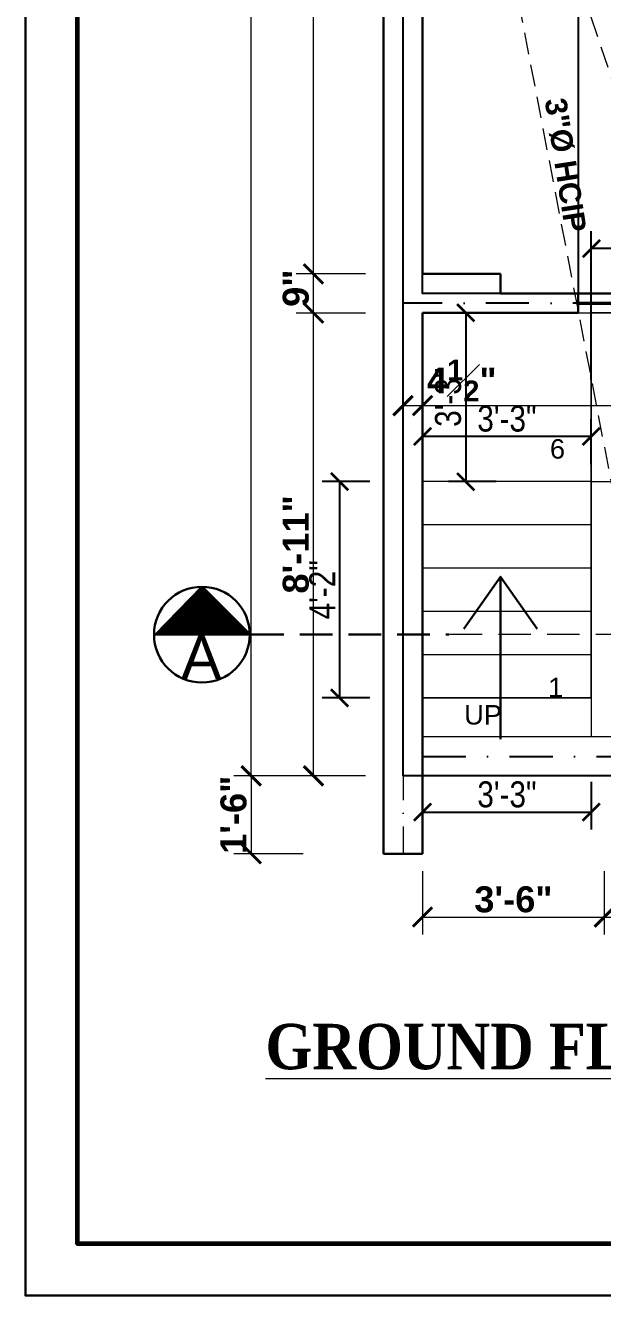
# Model space of a CAD drawing. Header units: feet. Extents: x 12125 to 16886, y -11859 to -10215.
# Drawn here: x 13212.4 to 13345.8, y -11661.1 to -11367.5 of the extents above; entities that cross this region are included whole.
import ezdxf

# ---------------------------------------------------------------- set-up
doc = ezdxf.new("R2010")
doc.units = ezdxf.units.FT
doc.header["$MEASUREMENT"] = 0
doc.header["$PDMODE"] = 2
for name, pattern in [('ACAD_ISO04W100', [30, 24, -3, 0, -3]), ('DASHDOT', [1, 0.5, -0.25, 0, -0.25]), ('DASHED', [0.75, 0.5, -0.25])]:
    doc.linetypes.add(name, pattern=pattern)
doc.layers.get('0').update_dxf_attribs({"lineweight": 30})
for name, color, linetype, lineweight in [('BEAM', 3, 'Continuous', 15), ('BLK_1_FLR_0_STAIR_1', 7, 'Continuous', 0), ('BLK_1_FLR_0_STAIR_1_FLIGHT_1', 7, 'Continuous', 0), ('BLK_1_FLR_0_STAIR_1_FLIGHT_2', 7, 'Continuous', 0), ('BLK_1_FLR_0_STAIR_1_LANDING_1', 7, 'Continuous', 0), ('center line', 253, 'ACAD_ISO04W100', 5), ('DIM 01', 7, 'Continuous', 9), ('DOTTED', 15, 'DASHED', 18), ('HATCH', 9, 'Continuous', 20), ('P-SOIL', 6, 'Continuous', 18), ('P-WASTE', 130, 'Continuous', 18), ('SANTRY TEXT', 174, 'Continuous', 9), ('STAIR', 82, 'Continuous', 15), ('TEXT', 7, 'Continuous', 30), ('TITLE', 5, 'Continuous', 30), ('WALL', 10, 'Continuous', 30), ('WINDOW', 150, 'Continuous', 20)]:
    doc.layers.add(name, color=color, linetype=linetype, lineweight=lineweight)
doc.layers.add('BLK_1_FLR_0_BLT_UP_AREA', color=25, linetype='Continuous', true_color=0x995f4c, plot=False)
doc.layers.add('BLK_1_FLR_0_REGULAR_ROOM_3', color=1, linetype='Continuous', plot=False)
doc.layers.add('BLK_1_FLR_0_ROOM_3_LIGHT_VENTILATION_3', color=7, linetype='Continuous')
doc.styles.add('AR. FOOT', font='arialbd.ttf')
doc.styles.add('AR. TEXT 01', font='arialbd.ttf')
doc.styles.get("Standard").update_dxf_attribs({"font": 'ARIALN.TTF'})
doc.styles.add('TEX02', font='GARA.TTF')
doc.styles.add('TITLE TXT', font='arial.ttf', dxfattribs={"height": 6})
doc.dimstyles.new('DIM 50', dxfattribs={"dimtxt": 6, "dimasz": 3, "dimexe": 6, "dimexo": 4, "dimgap": 0.3125, "dimtad": 1, "dimzin": 3, "dimdsep": 46, "dimlunit": 4, "dimtxsty": 'AR. TEXT 01', "dimblk": 'DOT', "dimcen": 0.09, "dimclrd": 256, "dimclre": 256, "dimclrt": 256, "dimazin": 0, "dimtfac": 0.8, "dimtofl": 0, "dimtmove": 1, "dimatfit": 3, "dimfxl": 6, "dimfxlon": 1, "dimfrac": 1, "dimtolj": 1, "dimtzin": 0, "dimlwd": -1, "dimlwe": -1, "dimarcsym": 1})
doc.dimstyles.get("Standard").update_dxf_attribs({"dimtxt": 6, "dimasz": 4, "dimexe": 4, "dimexo": 4, "dimgap": 1, "dimtad": 1, "dimdec": 1, "dimzin": 3, "dimdsep": 46, "dimlunit": 4, "dimtxsty": 'Standard', "dimblk": 'ARCHTICK', "dimcen": 0.09, "dimadec": 0, "dimazin": 0, "dimtfac": 1.004999999999999, "dimtdec": 1, "dimtofl": 0, "dimtmove": 2, "dimatfit": 3, "dimfxl": 4, "dimfxlon": 1, "dimtolj": 1, "dimtzin": 0, "dimarcsym": 0})

# ---------------------------------------------------------------- blocks, each defined once
blk = doc.blocks.new('_Dot')
at = {"color": 0, "linetype": 'ByBlock', "lineweight": -2}
blk.add_line((-0.5, 0), (-1, 0), dxfattribs=at)
at = {"color": 0, "linetype": 'ByBlock', "const_width": 0.5}
blk.add_lwpolyline([(-0.25, 0, 1), (0.25, 0, 1)], format="xyb", close=True, dxfattribs=at)
blk = doc.blocks.new('WERF')
at = {"layer": 'HATCH', "ltscale": 10}
h = blk.add_hatch(dxfattribs=at)
h.set_pattern_fill('ANSI31', color=256, angle=89.99999999999999, style=0)
h.set_pattern_definition([(135, (-8259.037108926428, -71951.85801521008), (-0.0883883476483185, -0.0883883476483184), [])])
h.paths.add_polyline_path([(79796.25074242313, -79394.9312226382), (79785.1819650613, -79406), (79807.31951978487, -79406)])
at = {"layer": 'WALL', "color": 3, "ltscale": 15}
for p, q in [((79795.92805394344, -79394.9312226382), (79785.1819650613, -79406)), ((79795.92805394344, -79394.9312226382), (79806.99683130524, -79406)), ((79807.31951978487, -79406), (79785.1819650613, -79406))]:
    blk.add_line(p, q, dxfattribs=at)
at = {"layer": 'WALL', "color": 3, "linetype": 'DASHED', "ltscale": 15}
blk.add_line((79807.31951978487, -79406), (79853.04088927827, -79406), dxfattribs=at)
at = {"layer": 'WALL', "color": 3, "linetype": 'DASHED', "lineweight": 20, "ltscale": 15}
blk.add_line((80186.94516765537, -79406), (79853.04088927827, -79406), dxfattribs=at)
at = {"layer": 'WALL', "color": 3, "ltscale": 15}
blk.add_circle((79795.92805394344, -79406), 11.06877736179012, dxfattribs=at)
at = {"layer": 'TEXT', "insert": (79795.7896004855, -79406.24368558735), "char_height": 10, "width": 27.26902642550526, "attachment_point": 2, "style": 'TEX02'}
blk.add_mtext('\\A1;{\\fArial|b0|i0|c0|p34;A}', dxfattribs=at)
blk = doc.blocks.new('_ArchTick')
at = {"color": 0, "linetype": 'ByBlock', "const_width": 0.15}
blk.add_lwpolyline([(-0.5, -0.5), (0.5, 0.5)], dxfattribs=at)
blk = doc.blocks.new('*D248')
at = {"layer": 'Defpoints', "color": 0, "transparency": 16777216}
for p in [(13264.60635108734, -10934.95311382737), (13368.69455942605, -10934.95311382737), (13324.85289505977, -11540.95311382737)]:
    blk.add_point(p, dxfattribs=at)
at = {"layer": 'DIM 01', "transparency": 16777216}
for p, q in [((13276.60635108734, -10934.95311382737), (13260.60635108734, -10934.95311382737)), ((13264.60635108734, -11540.95311382737), (13264.60635108734, -10934.95311382737)), ((13276.60635108734, -11540.95311382737), (13260.60635108734, -11540.95311382737))]:
    blk.add_line(p, q, dxfattribs=at)
at = {"layer": 'DIM 01', "transparency": 16777216, "xscale": 4.5, "yscale": 4.5, "zscale": 4.5}
for p, rotation in [((13264.60635108734, -10934.95311382737), 90), ((13264.60635108734, -11540.95311382737), 270)]:
    blk.add_blockref('_ArchTick', p, dxfattribs=dict(at, rotation=rotation))
at = {"layer": 'DIM 01', "transparency": 16777216, "insert": (13260.54635108734, -11237.95311382737), "char_height": 6, "attachment_point": 5, "rotation": 90, "style": 'AR. TEXT 01'}
blk.add_mtext('\\A1;50\'-6"', dxfattribs=at)
blk = doc.blocks.new('*D250')
at = {"layer": 'Defpoints', "color": 0, "transparency": 16777216}
for p in [(13318.65311638638, -11540.9531138274), (13264.60635108742, -11558.95311382737), (13304.19455942608, -11558.95311382737)]:
    blk.add_point(p, dxfattribs=at)
at = {"layer": 'DIM 01', "transparency": 16777216}
for p, q in [((13276.60635108742, -11540.9531138274), (13260.60635108742, -11540.9531138274)), ((13264.60635108742, -11540.9531138274), (13264.60635108742, -11558.95311382737)), ((13276.60635108742, -11558.95311382737), (13260.60635108742, -11558.95311382737))]:
    blk.add_line(p, q, dxfattribs=at)
at = {"layer": 'DIM 01', "transparency": 16777216, "xscale": 4.5, "yscale": 4.5, "zscale": 4.5}
for p, rotation in [((13264.60635108742, -11540.9531138274), 90), ((13264.60635108742, -11558.95311382737), 270)]:
    blk.add_blockref('_ArchTick', p, dxfattribs=dict(at, rotation=rotation))
at = {"layer": 'DIM 01', "transparency": 16777216, "insert": (13260.54635108725, -11549.9531138274), "char_height": 6, "attachment_point": 5, "rotation": 90, "style": 'AR. TEXT 01'}
blk.add_mtext('\\A1;1\'-6"', dxfattribs=at)
blk = doc.blocks.new('*D251')
at = {"layer": 'Defpoints', "color": 0, "transparency": 16777216}
for p in [(13279.00067712806, -11433.98830835813), (13319.96063152666, -11433.98830835813), (13322.19455942608, -11540.95311382738)]:
    blk.add_point(p, dxfattribs=at)
at = {"layer": 'DIM 01', "transparency": 16777216}
for p, q in [((13291.00067712806, -11433.98830835813), (13275.00067712806, -11433.98830835813)), ((13279.00067712806, -11540.95311382738), (13279.00067712806, -11433.98830835813)), ((13291.00067712806, -11540.95311382738), (13275.00067712806, -11540.95311382738))]:
    blk.add_line(p, q, dxfattribs=at)
at = {"layer": 'DIM 01', "transparency": 16777216, "xscale": 4.5, "yscale": 4.5, "zscale": 4.5}
for p, rotation in [((13279.00067712806, -11433.98830835813), 90), ((13279.00067712806, -11540.95311382738), 270)]:
    blk.add_blockref('_ArchTick', p, dxfattribs=dict(at, rotation=rotation))
at = {"layer": 'DIM 01', "transparency": 16777216, "insert": (13274.93467712806, -11487.47071109276), "char_height": 6, "attachment_point": 5, "rotation": 90, "style": 'AR. TEXT 01'}
blk.add_mtext('\\A1;8\'-11"', dxfattribs=at)
blk = doc.blocks.new('*D252')
at = {"layer": 'Defpoints', "color": 0, "transparency": 16777216}
for p in [(13279.00067712821, -11424.95311382738), (13317.97141011484, -11424.95311382738), (13319.96063152666, -11433.98830835813)]:
    blk.add_point(p, dxfattribs=at)
at = {"layer": 'DIM 01', "transparency": 16777216}
for p, q in [((13291.00067712821, -11424.95311382738), (13275.00067712821, -11424.95311382738)), ((13279.00067712821, -11433.98830835813), (13279.00067712821, -11424.95311382738)), ((13291.00067712821, -11433.98830835813), (13275.00067712821, -11433.98830835813))]:
    blk.add_line(p, q, dxfattribs=at)
at = {"layer": 'DIM 01', "transparency": 16777216, "xscale": 4.5, "yscale": 4.5, "zscale": 4.5}
for p, rotation in [((13279.00067712821, -11424.95311382738), 90), ((13279.00067712821, -11433.98830835813), 270)]:
    blk.add_blockref('_ArchTick', p, dxfattribs=dict(at, rotation=rotation))
at = {"layer": 'DIM 01', "transparency": 16777216, "insert": (13274.93467712797, -11428.24585647924), "char_height": 6, "attachment_point": 5, "rotation": 90, "style": 'AR. TEXT 01'}
blk.add_mtext('\\A1;9"', dxfattribs=at)
blk = doc.blocks.new('*D253')
at = {"layer": 'Defpoints', "color": 0, "transparency": 16777216}
for p in [(13279.00067712812, -11276.95311382738), (13310.19455942608, -11276.95311382738), (13317.97141011484, -11424.95311382738)]:
    blk.add_point(p, dxfattribs=at)
at = {"layer": 'DIM 01', "transparency": 16777216}
for p, q in [((13291.00067712812, -11276.95311382738), (13275.00067712812, -11276.95311382738)), ((13279.00067712812, -11424.95311382738), (13279.00067712812, -11276.95311382738)), ((13291.00067712812, -11424.95311382738), (13275.00067712812, -11424.95311382738))]:
    blk.add_line(p, q, dxfattribs=at)
at = {"layer": 'DIM 01', "transparency": 16777216, "xscale": 4.5, "yscale": 4.5, "zscale": 4.5}
for p, rotation in [((13279.00067712812, -11276.95311382738), 90), ((13279.00067712812, -11424.95311382738), 270)]:
    blk.add_blockref('_ArchTick', p, dxfattribs=dict(at, rotation=rotation))
at = {"layer": 'DIM 01', "transparency": 16777216, "insert": (13274.99167712812, -11350.95311382738), "char_height": 6, "attachment_point": 5, "rotation": 90, "style": 'AR. TEXT 01'}
blk.add_mtext('\\A1;12\'-4"', dxfattribs=at)
blk = doc.blocks.new('*D290')
at = {"layer": 'Defpoints', "color": 0, "transparency": 16777216}
for p in [(13304.19455942608, -11455.39669329499), (13299.69455942608, -11460.937244437), (13304.19455942608, -11460.937244437)]:
    blk.add_point(p, dxfattribs=at)
at = {"layer": 'DIM 01', "transparency": 16777216}
for p, q in [((13299.69455942608, -11456.937244437), (13299.69455942608, -11451.39669329499)), ((13304.19455942608, -11456.937244437), (13304.19455942608, -11451.39669329499)), ((13299.69455942608, -11455.39669329499), (13304.19455942608, -11455.39669329499))]:
    blk.add_line(p, q, dxfattribs=at)
at = {"layer": 'DIM 01', "transparency": 16777216, "xscale": 4.5, "yscale": 4.5, "zscale": 4.5, "rotation": 180}
blk.add_blockref('_ArchTick', (13299.69455942608, -11455.39669329499), dxfattribs=at)
at = {"layer": 'DIM 01', "transparency": 16777216, "xscale": 4.5, "yscale": 4.5, "zscale": 4.5}
blk.add_blockref('_ArchTick', (13304.19455942608, -11455.39669329499), dxfattribs=at)
at = {"layer": 'DIM 01', "transparency": 16777216, "insert": (13313.26634241508, -11449.58229329499), "char_height": 6, "attachment_point": 5, "style": 'AR. TEXT 01'}
blk.add_mtext('\\A1;4{\\H0.800000x;\\S1#2;}"', dxfattribs=at)
blk = doc.blocks.new('*D291')
at = {"layer": 'Defpoints', "color": 0, "transparency": 16777216}
for p in [(13505.19455942621, -11455.39669329557), (13505.19455942621, -11455.39669329499), (13304.19455942608, -11460.937244437)]:
    blk.add_point(p, dxfattribs=at)
at = {"layer": 'DIM 01', "transparency": 16777216}
for p, q in [((13304.19455942608, -11456.937244437), (13304.19455942608, -11451.39669329499)), ((13505.19455942621, -11451.39669329557), (13505.19455942621, -11451.39669329499)), ((13304.19455942608, -11455.39669329499), (13505.19455942621, -11455.39669329499))]:
    blk.add_line(p, q, dxfattribs=at)
at = {"layer": 'DIM 01', "transparency": 16777216, "xscale": 4.5, "yscale": 4.5, "zscale": 4.5, "rotation": 180}
blk.add_blockref('_ArchTick', (13304.19455942608, -11455.39669329499), dxfattribs=at)
at = {"layer": 'DIM 01', "transparency": 16777216, "xscale": 4.5, "yscale": 4.5, "zscale": 4.5}
blk.add_blockref('_ArchTick', (13505.19455942621, -11455.39669329499), dxfattribs=at)
at = {"layer": 'DIM 01', "transparency": 16777216, "insert": (13404.69455942614, -11451.33069329499), "char_height": 6, "attachment_point": 5, "style": 'AR. TEXT 01'}
blk.add_mtext('\\A1;16\'-9"', dxfattribs=at)
blk = doc.blocks.new('EERT')
at = {"layer": 'P-SOIL', "linetype": 'DASHED', "ltscale": 10}
blk.add_lwpolyline([(106180.5718183292, -41652.22544737151), (106275.6738354769, -41932.91198562401)], dxfattribs=at)
at = {"layer": 'P-WASTE', "linetype": 'DASHED', "ltscale": 10}
blk.add_lwpolyline([(106177.7249408784, -41645.13362255417), (106233.2734035147, -41933.2083917401)], dxfattribs=at)
at = {"layer": 'SANTRY TEXT', "ltscale": 12, "insert": (106213.4186889412, -41801.18471215529), "char_height": 5, "width": 69.42302744905464, "attachment_point": 3, "rotation": 278.8080783155114, "style": 'AR. FOOT'}
blk.add_mtext('3"Ø HCIP', dxfattribs=at)
blk = doc.blocks.new('*D337')
at = {"layer": 'Defpoints', "color": 0, "transparency": 16777216}
for p in [(13304.19455942608, -11558.95311382737), (13346.19455942608, -11558.95311382737), (13346.19455942608, -11573.58981689065)]:
    blk.add_point(p, dxfattribs=at)
at = {"layer": 'DIM 01', "transparency": 16777216}
for p, q in [((13304.19455942608, -11562.95311382737), (13304.19455942608, -11577.58981689065)), ((13346.19455942608, -11562.95311382737), (13346.19455942608, -11577.58981689065)), ((13304.19455942608, -11573.58981689065), (13346.19455942608, -11573.58981689065))]:
    blk.add_line(p, q, dxfattribs=at)
at = {"layer": 'DIM 01', "transparency": 16777216, "xscale": 4.5, "yscale": 4.5, "zscale": 4.5, "rotation": 180}
blk.add_blockref('_ArchTick', (13304.19455942608, -11573.58981689065), dxfattribs=at)
at = {"layer": 'DIM 01', "transparency": 16777216, "xscale": 4.5, "yscale": 4.5, "zscale": 4.5}
blk.add_blockref('_ArchTick', (13346.19455942608, -11573.58981689065), dxfattribs=at)
at = {"layer": 'DIM 01', "transparency": 16777216, "insert": (13325.19455942608, -11569.52981689065), "char_height": 6, "attachment_point": 5, "style": 'AR. TEXT 01'}
blk.add_mtext('\\A1;3\'-6"', dxfattribs=at)
blk = doc.blocks.new('*D338')
at = {"layer": 'Defpoints', "color": 0, "transparency": 16777216}
for p in [(13346.19455942608, -11558.95311382737), (13610.19455942608, -11567.95311382737), (13610.19455942608, -11573.58981689065)]:
    blk.add_point(p, dxfattribs=at)
at = {"layer": 'DIM 01', "transparency": 16777216}
for p, q in [((13346.19455942608, -11562.95311382737), (13346.19455942608, -11577.58981689065)), ((13610.19455942608, -11571.95311382737), (13610.19455942608, -11577.58981689065)), ((13346.19455942608, -11573.58981689065), (13610.19455942608, -11573.58981689065))]:
    blk.add_line(p, q, dxfattribs=at)
at = {"layer": 'DIM 01', "transparency": 16777216, "xscale": 4.5, "yscale": 4.5, "zscale": 4.5, "rotation": 180}
blk.add_blockref('_ArchTick', (13346.19455942608, -11573.58981689065), dxfattribs=at)
at = {"layer": 'DIM 01', "transparency": 16777216, "xscale": 4.5, "yscale": 4.5, "zscale": 4.5}
blk.add_blockref('_ArchTick', (13610.19455942608, -11573.58981689065), dxfattribs=at)
at = {"layer": 'DIM 01', "transparency": 16777216, "insert": (13437.28242864528, -11565.46637896432), "char_height": 6, "attachment_point": 5, "style": 'AR. TEXT 01'}
blk.add_mtext('\\A1;22\'-0"', dxfattribs=at)
blk = doc.blocks.new('*D403')
at = {"layer": 'BLK_1_FLR_0_STAIR_1_FLIGHT_1', "color": 0, "lineweight": -2, "transparency": 16777216}
for p, q in [((13304.19455942608, -11542.33444023725), (13304.19455942608, -11553.33444023725)), ((13343.19455942608, -11542.33444023725), (13343.19455942608, -11553.33444023725)), ((13304.19455942608, -11549.33444023725), (13343.19455942608, -11549.33444023725))]:
    blk.add_line(p, q, dxfattribs=at)
at = {"layer": 'Defpoints', "color": 0, "transparency": 16777216}
for p in [(13343.19455942608, -11522.95311382738), (13304.19455942608, -11533.64166988096), (13343.19455942608, -11549.33444023725)]:
    blk.add_point(p, dxfattribs=at)
at = {"layer": 'BLK_1_FLR_0_STAIR_1_FLIGHT_1', "color": 0, "lineweight": -2, "transparency": 16777216, "xscale": 4, "yscale": 4, "zscale": 4, "rotation": 180}
blk.add_blockref('_ArchTick', (13304.19455942608, -11549.33444023725), dxfattribs=at)
at = {"layer": 'BLK_1_FLR_0_STAIR_1_FLIGHT_1', "color": 0, "lineweight": -2, "transparency": 16777216, "xscale": 4, "yscale": 4, "zscale": 4}
blk.add_blockref('_ArchTick', (13343.19455942608, -11549.33444023725), dxfattribs=at)
at = {"layer": 'BLK_1_FLR_0_STAIR_1_FLIGHT_1', "color": 0, "transparency": 16777216, "insert": (13323.69455942608, -11545.27100231092), "char_height": 6, "attachment_point": 5}
blk.add_mtext('\\A1;3\'-3"', dxfattribs=at)
blk = doc.blocks.new('*D404')
at = {"layer": 'BLK_1_FLR_0_STAIR_1_FLIGHT_1', "color": 0, "lineweight": -2, "transparency": 16777216}
for p, q in [((13292.0373054058, -11472.95311382738), (13281.0373054058, -11472.95311382738)), ((13285.0373054058, -11472.95311382738), (13285.0373054058, -11522.95311382738)), ((13292.0373054058, -11522.95311382738), (13281.0373054058, -11522.95311382738))]:
    blk.add_line(p, q, dxfattribs=at)
at = {"layer": 'Defpoints', "color": 0, "transparency": 16777216}
for p in [(13323.69455942608, -11472.95311382738), (13285.0373054058, -11522.95311382738), (13323.69455942608, -11522.95311382738)]:
    blk.add_point(p, dxfattribs=at)
at = {"layer": 'BLK_1_FLR_0_STAIR_1_FLIGHT_1', "color": 0, "lineweight": -2, "transparency": 16777216, "xscale": 4, "yscale": 4, "zscale": 4}
for p, rotation in [((13285.0373054058, -11472.95311382738), 90), ((13285.0373054058, -11522.95311382738), 270)]:
    blk.add_blockref('_ArchTick', p, dxfattribs=dict(at, rotation=rotation))
at = {"layer": 'BLK_1_FLR_0_STAIR_1_FLIGHT_1', "color": 0, "transparency": 16777216, "insert": (13281.02529339379, -11497.95311382738), "char_height": 6, "attachment_point": 5, "rotation": 90}
blk.add_mtext('\\A1;4\'-2"', dxfattribs=at)
blk = doc.blocks.new('*D405')
at = {"layer": 'BLK_1_FLR_0_STAIR_1_LANDING_1', "color": 0, "lineweight": -2, "transparency": 16777216}
for p, q in [((13304.19455942608, -11468.95311382738), (13304.19455942608, -11458.48877229128)), ((13343.19455942608, -11468.95311382738), (13343.19455942608, -11458.48877229128)), ((13343.19455942608, -11462.48877229128), (13304.19455942608, -11462.48877229128))]:
    blk.add_line(p, q, dxfattribs=at)
at = {"layer": 'Defpoints', "color": 0, "transparency": 16777216}
for p in [(13304.19455942608, -11462.48877229128), (13304.19455942608, -11472.95311382738), (13343.19455942608, -11472.95311382738)]:
    blk.add_point(p, dxfattribs=at)
at = {"layer": 'BLK_1_FLR_0_STAIR_1_LANDING_1', "color": 0, "lineweight": -2, "transparency": 16777216, "xscale": 4, "yscale": 4, "zscale": 4, "rotation": 180}
blk.add_blockref('_ArchTick', (13304.19455942608, -11462.48877229128), dxfattribs=at)
at = {"layer": 'BLK_1_FLR_0_STAIR_1_LANDING_1', "color": 0, "lineweight": -2, "transparency": 16777216, "xscale": 4, "yscale": 4, "zscale": 4}
blk.add_blockref('_ArchTick', (13343.19455942608, -11462.48877229128), dxfattribs=at)
at = {"layer": 'BLK_1_FLR_0_STAIR_1_LANDING_1', "color": 0, "transparency": 16777216, "insert": (13323.69455942608, -11458.42533436495), "char_height": 6, "attachment_point": 5}
blk.add_mtext('\\A1;3\'-3"', dxfattribs=at)
blk = doc.blocks.new('*D406')
at = {"layer": 'BLK_1_FLR_0_STAIR_1_LANDING_1', "color": 0, "lineweight": -2, "transparency": 16777216}
for p, q in [((13321.17862236916, -11433.95311382738), (13310.17862236916, -11433.95311382738)), ((13314.17862236916, -11433.95311382738), (13314.17862236916, -11472.95311382738)), ((13321.17862236916, -11472.95311382738), (13310.17862236916, -11472.95311382738))]:
    blk.add_line(p, q, dxfattribs=at)
at = {"layer": 'Defpoints', "color": 0, "transparency": 16777216}
for p in [(13343.19455942608, -11433.95311382738), (13314.17862236916, -11472.95311382738), (13343.19455942608, -11472.95311382738)]:
    blk.add_point(p, dxfattribs=at)
at = {"layer": 'BLK_1_FLR_0_STAIR_1_LANDING_1', "color": 0, "lineweight": -2, "transparency": 16777216, "xscale": 4, "yscale": 4, "zscale": 4}
for p, rotation in [((13314.17862236916, -11433.95311382738), 90), ((13314.17862236916, -11472.95311382738), 270)]:
    blk.add_blockref('_ArchTick', p, dxfattribs=dict(at, rotation=rotation))
at = {"layer": 'BLK_1_FLR_0_STAIR_1_LANDING_1', "color": 0, "transparency": 16777216, "insert": (13310.11518444283, -11453.45311382737), "char_height": 6, "attachment_point": 5, "rotation": 90}
blk.add_mtext('\\A1;3\'-3"', dxfattribs=at)
blk = doc.blocks.new('*D408')
at = {"layer": 'BLK_1_FLR_0_STAIR_1_FLIGHT_2', "color": 0, "lineweight": -2, "transparency": 16777216}
for p, q in [((13343.19455942608, -11449.45311382738), (13343.19455942608, -11415.09893840396)), ((13453.19455942606, -11449.45311382738), (13453.19455942606, -11415.09893840396)), ((13453.19455942606, -11419.09893840396), (13343.19455942608, -11419.09893840396))]:
    blk.add_line(p, q, dxfattribs=at)
at = {"layer": 'Defpoints', "color": 0, "transparency": 16777216}
for p in [(13343.19455942608, -11419.09893840396), (13343.19455942608, -11453.45311382738), (13453.19455942606, -11453.45311382738)]:
    blk.add_point(p, dxfattribs=at)
at = {"layer": 'BLK_1_FLR_0_STAIR_1_FLIGHT_2', "color": 0, "lineweight": -2, "transparency": 16777216, "xscale": 4, "yscale": 4, "zscale": 4, "rotation": 180}
blk.add_blockref('_ArchTick', (13343.19455942608, -11419.09893840396), dxfattribs=at)
at = {"layer": 'BLK_1_FLR_0_STAIR_1_FLIGHT_2', "color": 0, "lineweight": -2, "transparency": 16777216, "xscale": 4, "yscale": 4, "zscale": 4}
blk.add_blockref('_ArchTick', (13453.19455942606, -11419.09893840396), dxfattribs=at)
at = {"layer": 'BLK_1_FLR_0_STAIR_1_FLIGHT_2', "color": 0, "transparency": 16777216, "insert": (13398.19455942607, -11415.0358753409), "char_height": 6, "attachment_point": 5}
blk.add_mtext('\\A1;9\'-2"', dxfattribs=at)

msp = doc.modelspace()

# ---------------------------------------------------------------- linework, layer by layer
at = {"color": 3, "elevation": -0.9035272477697599}
msp.add_lwpolyline([(13212.42948258684, -10214.81913442836), (14972.94220979727, -10214.81913442836), (14972.94220979727, -11661.07807256041), (13212.42948258684, -11661.07807256041)], close=True, dxfattribs=at)
at = {"layer": 'BEAM', "linetype": 'DASHDOT', "lineweight": 25, "ltscale": 20}
for p, q in [((13509.69455942608, -11431.70311382738), (13299.69455942608, -11431.70311382738)), ((13304.19455942608, -11536.45311382738), (13505.19455942608, -11536.45311382738))]:
    msp.add_line(p, q, dxfattribs=at)
at = {"layer": 'BLK_1_FLR_0_BLT_UP_AREA', "color": 25}
msp.add_lwpolyline([(13299.69455942608, -10934.95311382737), (13299.69455942608, -10739.95311382736), (13383.69455942608, -10739.95311382736), (13383.69455942608, -10934.95311382737), (13650.69455942608, -10934.95311382737), (13650.69455942608, -11540.95311382738), (13299.69455942608, -11540.95311382738), (13299.69455942608, -10934.95311382737)], dxfattribs=at)
at = {"layer": 'BLK_1_FLR_0_REGULAR_ROOM_3', "color": 1}
msp.add_lwpolyline([(13505.19455942628, -11429.4531138279), (13304.19455942608, -11429.4531138279), (13304.19455942608, -11276.95311382738), (13505.19455942628, -11276.95311382738)], close=True, dxfattribs=at)
at = {"layer": 'BLK_1_FLR_0_ROOM_3_LIGHT_VENTILATION_3', "color": 114, "true_color": 0x139b48}
msp.add_lwpolyline([(13340.19455942608, -11429.45311382738), (13448.19455942608, -11429.45311382738), (13448.19455942608, -11339.45311382738), (13340.19455942608, -11339.45311382738)], close=True, dxfattribs=at)
at = {"layer": 'BLK_1_FLR_0_STAIR_1'}
msp.add_lwpolyline([(13505.19455942608, -11531.95311382738), (13304.19455942608, -11531.95311382738), (13304.19455942608, -11433.95311382738), (13505.19455942608, -11433.95311382738)], close=True, dxfattribs=at)
at = {"layer": 'BLK_1_FLR_0_STAIR_1_FLIGHT_1', "color": 3}
for p, q in [((13343.19455942608, -11472.95311382738), (13304.19455942608, -11472.95311382738)), ((13343.19455942608, -11482.95311382738), (13304.19455942608, -11482.95311382738)), ((13343.19455942608, -11492.95311382738), (13304.19455942608, -11492.95311382738)), ((13343.19455942608, -11502.95311382738), (13304.19455942608, -11502.95311382738)), ((13343.19455942608, -11512.95311382738), (13304.19455942608, -11512.95311382738)), ((13343.19455942608, -11522.95311382738), (13304.19455942608, -11522.95311382738))]:
    msp.add_line(p, q, dxfattribs=at)
at = {"layer": 'BLK_1_FLR_0_STAIR_1_FLIGHT_1'}
msp.add_lwpolyline([(13304.19455942608, -11522.95311382738), (13343.19455942608, -11522.95311382738), (13343.19455942608, -11472.95311382738), (13304.19455942608, -11472.95311382738)], close=True, dxfattribs=at)
at = {"layer": 'BLK_1_FLR_0_STAIR_1_FLIGHT_2', "color": 3}
msp.add_line((13343.19455942608, -11472.95311382738), (13343.19455942608, -11433.95311382738), dxfattribs=at)
at = {"layer": 'BLK_1_FLR_0_STAIR_1_FLIGHT_2'}
msp.add_lwpolyline([(13343.19455942608, -11472.95311382738), (13453.19455942606, -11472.95311382738), (13453.19455942606, -11433.95311382738), (13343.19455942608, -11433.95311382738)], close=True, dxfattribs=at)
at = {"layer": 'BLK_1_FLR_0_STAIR_1_LANDING_1'}
msp.add_lwpolyline([(13304.19455942608, -11433.95311382738), (13343.19455942608, -11433.95311382738), (13343.19455942608, -11472.95311382738), (13304.19455942608, -11472.95311382738)], close=True, dxfattribs=at)
at = {"layer": 'center line'}
msp.add_line((13299.69455942608, -10739.95311382737), (13299.69455942608, -11558.95311382737), dxfattribs=at)
at = {"layer": 'DOTTED', "ltscale": 10}
msp.add_line((13343.19455942608, -11472.95311382738), (13450.19455942606, -11472.95311382738), dxfattribs=at)
at = {"layer": 'STAIR', "ltscale": 10}
msp.add_line((13343.19455942608, -11472.95311382738), (13343.19455942608, -11531.95311382738), dxfattribs=at)
at = {"layer": 'WALL', "ltscale": 10}
for p, q in [((13295.19455942608, -10735.45311382737), (13295.19455942608, -11558.95311382737)), ((13304.19455942608, -11339.4531138274), (13304.19455942608, -11416.95311382735)), ((13304.19455942608, -11416.95311382735), (13304.19455942608, -11424.95311382738)), ((13304.19455942608, -11433.95311382738), (13304.19455942608, -11558.95311382737)), ((13295.19455942608, -11558.95311382737), (13304.19455942608, -11558.95311382737))]:
    msp.add_line(p, q, dxfattribs=at)
at = {"layer": 'WALL', "ltscale": 5}
for p, q in [((13304.19455942608, -11424.95311382738), (13322.19455942608, -11424.95311382738)), ((13322.19455942608, -11424.95311382738), (13322.19455942608, -11429.45311382738)), ((13322.19455942608, -11429.45311382738), (13340.19455942608, -11429.45311382738)), ((13340.19455942608, -11433.95311382738), (13340.19455942608, -11429.45311382738)), ((13304.19455942608, -11433.95311382738), (13322.19455942608, -11433.95311382738)), ((13322.19455942608, -11433.95311382738), (13340.19455942608, -11433.95311382738))]:
    msp.add_line(p, q, dxfattribs=at)
at = {"layer": 'WALL', "color": 35, "linetype": 'Continuous', "lineweight": 60, "elevation": -0.9035272477697599}
msp.add_lwpolyline([(13224.4294825868, -10226.81913442833), (14960.94220979727, -10226.81913442833), (14960.94220979727, -11649.07807256049), (13224.4294825868, -11649.07807256049)], close=True, dxfattribs=at)
at = {"layer": 'WINDOW', "ltscale": 10}
for p, q in [((13340.19455942608, -11429.45311382738), (13448.19455942608, -11429.45311382738)), ((13340.19455942608, -11431.45311382738), (13448.19455942608, -11431.45311382738)), ((13340.19455942608, -11431.95311382738), (13448.19455942608, -11431.95311382738)), ((13340.19455942608, -11433.95311382738), (13448.19455942608, -11433.95311382738))]:
    msp.add_line(p, q, dxfattribs=at)

# ---------------------------------------------------------------- block references
at = {"layer": 'DIM 01'}
msp.add_blockref('EERT', (-92871.27895179368, 30386.33314432967), dxfattribs=at)
at = {"layer": 'WALL'}
msp.add_blockref('WERF', (-66542.71316869766, 67897.67824964161), dxfattribs=at)

# ---------------------------------------------------------------- texts
at = {"layer": 'TEXT', "ltscale": 10, "char_height": 4.5, "width": 9.633060984124306, "attachment_point": 8}
for s, insert in [('\\A1;{\\fArial|b0|i0|c0|p34;6}', (13335.37802893401, -11467.69982251198)), ('\\A1;{\\fArial|b0|i0|c0|p34;1}', (13334.94502192985, -11522.78505680375)), ('\\A1;{\\fArial|b0|i0|c0|p34;UP}', (13318.17977087678, -11529.15646885517))]:
    msp.add_mtext(s, dxfattribs=dict(at, insert=insert))
at = {"layer": 'TITLE', "lineweight": 18, "insert": (13267.89179110312, -11598.26591177665), "char_height": 10.5, "width": 340.0912878691823, "attachment_point": 1, "style": 'TITLE TXT'}
msp.add_mtext('\\A1;{\\fGaramond|b1|i0|c0|p18;\\LGROUND FLOOR  PLAN}', dxfattribs=at)

# ---------------------------------------------------------------- dimensions: what is measured, and where the dimension line sits
at = {"layer": 'BLK_1_FLR_0_STAIR_1_FLIGHT_1', "color": 1}
dim = msp.add_linear_dim(base=(13285.0373054058, -11522.95311382738), p1=(13323.69455942608, -11472.95311382738), p2=(13323.69455942608, -11522.95311382738), angle=90, dimstyle='Standard', override={"dimfxl": 7}, dxfattribs=at)
dim.commit()
dim.dimension.update_dxf_attribs({"geometry": '*D404', "text_midpoint": (13281.02529339379, -11497.95311382738)})
at = {"layer": 'BLK_1_FLR_0_STAIR_1_FLIGHT_1', "color": 2}
dim = msp.add_linear_dim(base=(13343.19455942608, -11549.33444023725), p1=(13304.19455942608, -11533.64166988096), p2=(13343.19455942608, -11522.95311382738), angle=180, dimstyle='Standard', override={"dimfxl": 7}, dxfattribs=at)
dim.commit()
dim.dimension.update_dxf_attribs({"geometry": '*D403', "text_midpoint": (13323.69455942608, -11545.27100231092)})
at = {"layer": 'BLK_1_FLR_0_STAIR_1_FLIGHT_2', "color": 1}
dim = msp.add_linear_dim(base=(13343.19455942608, -11419.09893840396), p1=(13453.19455942606, -11453.45311382738), p2=(13343.19455942608, -11453.45311382738), dimstyle='Standard', override={"dimfxl": 1, "dimfxlon": 0}, dxfattribs=at)
dim.commit()
dim.dimension.update_dxf_attribs({"geometry": '*D408', "text_midpoint": (13398.19455942607, -11415.0358753409)})
at = {"layer": 'BLK_1_FLR_0_STAIR_1_LANDING_1', "color": 1}
dim = msp.add_linear_dim(base=(13314.17862236916, -11472.95311382738), p1=(13343.19455942608, -11433.95311382738), p2=(13343.19455942608, -11472.95311382738), angle=90, dimstyle='Standard', override={"dimfxl": 7}, dxfattribs=at)
dim.commit()
dim.dimension.update_dxf_attribs({"geometry": '*D406', "text_midpoint": (13310.11518444283, -11453.45311382737)})
at = {"layer": 'BLK_1_FLR_0_STAIR_1_LANDING_1', "color": 2}
dim = msp.add_linear_dim(base=(13304.19455942608, -11462.48877229128), p1=(13343.19455942608, -11472.95311382738), p2=(13304.19455942608, -11472.95311382738), dimstyle='Standard', override={"dimfxl": 7}, dxfattribs=at)
dim.commit()
dim.dimension.update_dxf_attribs({"geometry": '*D405', "text_midpoint": (13323.69455942608, -11458.42533436495)})
at = {"layer": 'DIM 01'}
for base, p1, p2, picture, middle in [((13264.60635108734, -10934.95311382737), (13324.85289505977, -11540.95311382737), (13368.69455942605, -10934.95311382737), '*D248', (13260.54635108734, -11237.95311382737)), ((13279.00067712812, -11276.95311382738), (13317.97141011484, -11424.95311382738), (13310.19455942608, -11276.95311382738), '*D253', (13274.99167712812, -11350.95311382738)), ((13279.00067712806, -11433.98830835813), (13322.19455942608, -11540.95311382738), (13319.96063152666, -11433.98830835813), '*D251', (13274.93467712806, -11487.47071109276))]:
    dim = msp.add_linear_dim(base=base, p1=p1, p2=p2, angle=90, dimstyle='DIM 50', override={"dimtxt": 6, "dimasz": 4.5, "dimexe": 4, "dimgap": 1, "dimblk1": 'ArchTick', "dimblk2": 'ArchTick', "dimsah": 1, "dimfxl": 12}, dxfattribs=at)
    dim.commit()
    dim.dimension.update_dxf_attribs({"geometry": picture, "text_midpoint": middle})
for base, p1, p2, picture, middle in [((13279.00067712821, -11424.95311382738), (13319.96063152666, -11433.98830835813), (13317.97141011484, -11424.95311382738), '*D252', (13279.00067712797, -11428.24585647924)), ((13264.60635108742, -11558.95311382737), (13318.65311638638, -11540.9531138274), (13304.19455942608, -11558.95311382737), '*D250', (13264.60635108725, -11549.9531138274))]:
    dim = msp.add_linear_dim(base=base, p1=p1, p2=p2, angle=90, dimstyle='DIM 50', override={"dimtxt": 6, "dimasz": 4.5, "dimexe": 4, "dimgap": 1, "dimblk1": 'ArchTick', "dimblk2": 'ArchTick', "dimsah": 1, "dimfxl": 12}, dxfattribs=at)
    dim.commit()
    dim.dimension.update_dxf_attribs({"geometry": picture, "text_midpoint": middle, "dimtype": 160})
for base, p1, p2, picture, middle in [((13304.19455942608, -11455.39669329499), (13299.69455942608, -11460.937244437), (13304.19455942608, -11460.937244437), '*D290', (13313.26634241508, -11455.39669329499)), ((13610.19455942608, -11573.58981689065), (13346.19455942608, -11558.95311382737), (13610.19455942608, -11567.95311382737), '*D338', (13437.28242864528, -11569.52637896432))]:
    dim = msp.add_linear_dim(base=base, p1=p1, p2=p2, dimstyle='DIM 50', override={"dimtxt": 6, "dimasz": 4.5, "dimexe": 4, "dimgap": 1, "dimblk1": 'ArchTick', "dimblk2": 'ArchTick', "dimsah": 1, "dimfxl": 12}, dxfattribs=at)
    dim.commit()
    dim.dimension.update_dxf_attribs({"geometry": picture, "text_midpoint": middle, "dimtype": 160})
for base, p1, p2, picture, middle in [((13505.19455942621, -11455.39669329499), (13304.19455942608, -11460.937244437), (13505.19455942621, -11455.39669329557), '*D291', (13404.69455942614, -11451.33069329499)), ((13346.19455942608, -11573.58981689065), (13304.19455942608, -11558.95311382737), (13346.19455942608, -11558.95311382737), '*D337', (13325.19455942608, -11569.52981689065))]:
    dim = msp.add_linear_dim(base=base, p1=p1, p2=p2, dimstyle='DIM 50', override={"dimtxt": 6, "dimasz": 4.5, "dimexe": 4, "dimgap": 1, "dimblk1": 'ArchTick', "dimblk2": 'ArchTick', "dimsah": 1, "dimfxl": 12}, dxfattribs=at)
    dim.commit()
    dim.dimension.update_dxf_attribs({"geometry": picture, "text_midpoint": middle})

# ---------------------------------------------------------------- leaders
at = {"layer": 'TEXT', "ltscale": 10}
msp.add_leader([(13322.19455942608, -11494.95311382738), (13322.19455942608, -11532.50469556259)], dimstyle='DIM 50', override={"dimasz": 12, "dimgap": 2.5, "dimtad": 0, "dimclrd": 256, "dimldrblk": 'Open90'}, dxfattribs=at)

doc.saveas('drawing.dxf')
